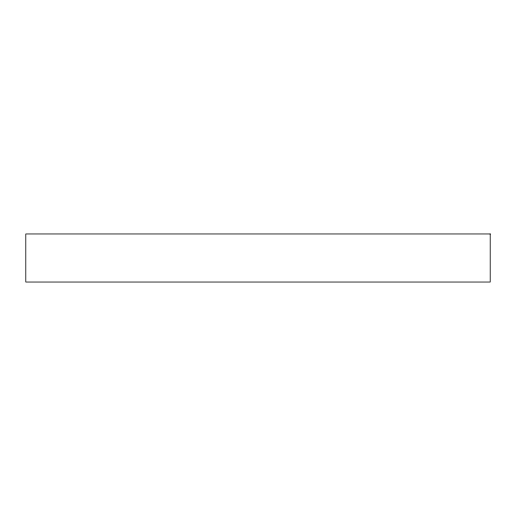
<?xml version="1.0" encoding="UTF-8"?>
<svg xmlns="http://www.w3.org/2000/svg" width="516" height="516" viewBox="0 0 516 516"><rect width="100%" height="100%" fill="white"/><g stroke="black" fill="none" stroke-linecap="round" stroke-linejoin="round"><path stroke-width="0.77" d="M490.2 233.961L25.8 233.961L25.8 282.039L490.2 282.039L490.2 233.961"/></g></svg>
